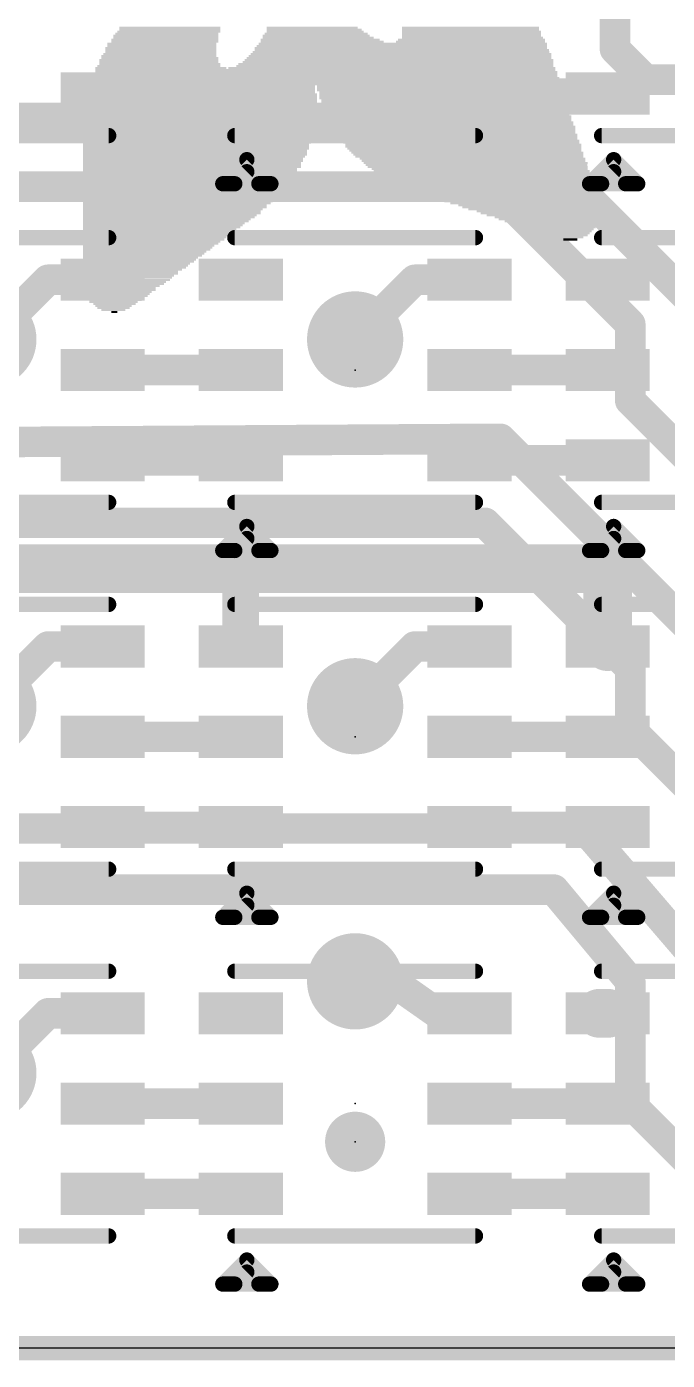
# Model space of a CAD drawing. Extents: x -5.1 to 30.5, y -0.1 to 25.5.
# Drawn here: x 17.59 to 22.91, y -0.1 to 10.98 of the extents above; entities that cross this region are included whole.
import ezdxf

# ---------------------------------------------------------------- set-up
doc = ezdxf.new("R2010")
doc.units = 0
for name, color, linetype in [('1', 12, 'CONTINUOUS'), ('16', 132, 'CONTINUOUS'), ('18', 110, 'CONTINUOUS'), ('20', 53, 'CONTINUOUS'), ('21', 40, 'CONTINUOUS'), ('22', 6, 'CONTINUOUS'), ('23', 53, 'CONTINUOUS')]:
    doc.layers.add(name, color=color, linetype=linetype)

# ---------------------------------------------------------------- blocks, each defined once
blk = doc.blocks.new('PIE')
at = {"const_width": 0.5}
blk.add_lwpolyline([(0, -0.25, 1), (0, 0.25, 1), (0, -0.25)], format="xyb", dxfattribs=at)
blk = doc.blocks.new('RECT')
blk.add_solid([(-0.5, -0.5), (0.5, -0.5), (-0.5, 0.5), (0.5, 0.5)])
blk = doc.blocks.new('ROUNDV')
at = {"const_width": 0.5}
blk.add_lwpolyline([(0, -0.25, 1), (0, 0.25, 1), (0, -0.25)], format="xyb", dxfattribs=at)

msp = doc.modelspace()

# ---------------------------------------------------------------- linework, layer by layer
at = {"layer": '1'}
for points, const_width in [([(18.222, 10.426), (19.37, 10.426)], 0.254), ([(21.27, 10.426), (22.418, 10.426)], 0.254), ([(17.272, 8.382), (17.768, 8.878)], 0.254), ([(17.768, 8.878), (18.222, 8.878)], 0.254), ([(20.32, 8.382), (20.816, 8.878)], 0.254), ([(20.816, 8.878), (21.27, 8.878)], 0.254), ([(18.222, 8.128), (19.37, 8.128)], 0.254), ([(21.27, 8.128), (22.418, 8.128)], 0.254), ([(18.222, 7.378), (19.37, 7.378)], 0.254), ([(21.27, 7.378), (22.418, 7.378)], 0.254), ([(19.6215, 6.477), (16.7005, 6.477)], 0.4064), ([(22.418, 6.477), (19.6215, 6.477)], 0.4064), ([(22.418, 5.83), (22.418, 6.477)], 0.4064), ([(19.37, 5.83), (19.37, 6.477)], 0.3048), ([(19.37, 6.477), (19.6215, 6.477)], 0.3048), ([(17.272, 5.334), (17.768, 5.83)], 0.254), ([(17.768, 5.83), (18.222, 5.83)], 0.254), ([(20.32, 5.334), (20.816, 5.83)], 0.254), ([(20.816, 5.83), (21.27, 5.83)], 0.254), ([(18.222, 5.08), (19.37, 5.08)], 0.254), ([(21.27, 5.08), (22.418, 5.08)], 0.254), ([(18.222, 4.33), (19.37, 4.33)], 0.254), ([(21.27, 4.33), (22.418, 4.33)], 0.254), ([(20.32, 3.048), (20.3835, 3.2385)], 0.254), ([(20.3835, 3.2385), (20.447, 3.175)], 0.254), ([(20.447, 3.175), (21.0065, 2.782)], 0.254), ([(17.272, 2.286), (17.768, 2.782)], 0.254), ([(17.768, 2.782), (18.222, 2.782)], 0.254), ([(21.0065, 2.782), (21.27, 2.782)], 0.254), ([(22.352, 2.782), (22.418, 2.782)], 0.4064), ([(18.222, 2.032), (19.37, 2.032)], 0.254), ([(21.27, 2.032), (22.418, 2.032)], 0.254), ([(19.37, 1.282), (18.222, 1.282)], 0.254), ([(22.418, 1.282), (21.27, 1.282)], 0.254), ([(0, 0), (25.4, 0)], 0.2032)]:
    msp.add_lwpolyline(points, dxfattribs=dict(at, const_width=const_width))
for points, const_width in [([(18.222, 10.4895, 1), (18.222, 10.3625)], 0.127), ([(19.37, 10.3625, 1), (19.37, 10.4895)], 0.127), ([(21.27, 10.4895, 1), (21.27, 10.3625)], 0.127), ([(22.418, 10.3625, 1), (22.418, 10.4895)], 0.127), ([(17.768, 8.9415, 1), (17.768, 8.8145)], 0.127), ([(17.8129, 8.8331, 1), (17.7231, 8.9229)], 0.127), ([(18.222, 8.8145, 1), (18.222, 8.9415)], 0.127), ([(20.816, 8.9415, 1), (20.816, 8.8145)], 0.127), ([(20.8609, 8.8331, 1), (20.7711, 8.9229)], 0.127), ([(21.27, 8.8145, 1), (21.27, 8.9415)], 0.127), ([(20.2751, 8.4269, 1), (20.3649, 8.3371)], 0.127), ([(18.222, 8.1915, 1), (18.222, 8.0645)], 0.127), ([(19.37, 8.0645, 1), (19.37, 8.1915)], 0.127), ([(21.27, 8.1915, 1), (21.27, 8.0645)], 0.127), ([(22.418, 8.0645, 1), (22.418, 8.1915)], 0.127), ([(18.222, 7.4415, 1), (18.222, 7.3145)], 0.127), ([(19.37, 7.3145, 1), (19.37, 7.4415)], 0.127), ([(21.27, 7.4415, 1), (21.27, 7.3145)], 0.127), ([(22.418, 7.3145, 1), (22.418, 7.4415)], 0.127), ([(19.6215, 6.5786, 1), (19.6215, 6.3754)], 0.2032), ([(19.6215, 6.3754, 1), (19.6215, 6.5786)], 0.2032), ([(22.5196, 6.477, 1), (22.3164, 6.477)], 0.2032), ([(22.418, 6.3754, 1), (22.418, 6.5786)], 0.2032), ([(19.4462, 6.477, 1), (19.2938, 6.477)], 0.1524), ([(19.37, 6.5532, 1), (19.37, 6.4008)], 0.1524), ([(19.6215, 6.4008, 1), (19.6215, 6.5532)], 0.1524), ([(17.768, 5.8935, 1), (17.768, 5.7665)], 0.127), ([(17.8129, 5.7851, 1), (17.7231, 5.8749)], 0.127), ([(18.222, 5.7665, 1), (18.222, 5.8935)], 0.127), ([(19.2938, 5.83, 1), (19.4462, 5.83)], 0.1524), ([(20.816, 5.8935, 1), (20.816, 5.7665)], 0.127), ([(20.8609, 5.7851, 1), (20.7711, 5.8749)], 0.127), ([(21.27, 5.7665, 1), (21.27, 5.8935)], 0.127), ([(22.3164, 5.83, 1), (22.5196, 5.83)], 0.2032), ([(20.2751, 5.3789, 1), (20.3649, 5.2891)], 0.127), ([(18.222, 5.1435, 1), (18.222, 5.0165)], 0.127), ([(19.37, 5.0165, 1), (19.37, 5.1435)], 0.127), ([(21.27, 5.1435, 1), (21.27, 5.0165)], 0.127), ([(22.418, 5.0165, 1), (22.418, 5.1435)], 0.127), ([(18.222, 4.3935, 1), (18.222, 4.2665)], 0.127), ([(19.37, 4.2665, 1), (19.37, 4.3935)], 0.127), ([(21.27, 4.3935, 1), (21.27, 4.2665)], 0.127), ([(22.418, 4.2665, 1), (22.418, 4.3935)], 0.127), ([(20.4284, 3.2834, 1), (20.3386, 3.1936)], 0.127), ([(20.4437, 3.2184, 1), (20.3233, 3.2586)], 0.127), ([(20.4835, 3.227, 1), (20.4105, 3.123)], 0.127), ([(20.4021, 3.1301, 1), (20.4919, 3.2199)], 0.127), ([(20.2598, 3.0681, 1), (20.3802, 3.0279)], 0.127), ([(17.768, 2.8455, 1), (17.768, 2.7185)], 0.127), ([(17.8129, 2.7371, 1), (17.7231, 2.8269)], 0.127), ([(18.222, 2.7185, 1), (18.222, 2.8455)], 0.127), ([(21.0065, 2.8455, 1), (21.0065, 2.7185)], 0.127), ([(20.97, 2.73, 1), (21.043, 2.834)], 0.127), ([(21.27, 2.7185, 1), (21.27, 2.8455)], 0.127), ([(22.352, 2.8836, 1), (22.352, 2.6804)], 0.2032), ([(22.418, 2.6804, 1), (22.418, 2.8836)], 0.2032), ([(18.222, 2.0955, 1), (18.222, 1.9685)], 0.127), ([(19.37, 1.9685, 1), (19.37, 2.0955)], 0.127), ([(21.27, 2.0955, 1), (21.27, 1.9685)], 0.127), ([(22.418, 1.9685, 1), (22.418, 2.0955)], 0.127), ([(18.222, 1.3455, 1), (18.222, 1.2185)], 0.127), ([(19.37, 1.2185, 1), (19.37, 1.3455)], 0.127), ([(21.27, 1.3455, 1), (21.27, 1.2185)], 0.127), ([(22.418, 1.2185, 1), (22.418, 1.3455)], 0.127)]:
    msp.add_lwpolyline(points, format="xyb", dxfattribs=dict(at, const_width=const_width))
at = {"layer": '16'}
for points, const_width in [([(22.479, 11.7348), (22.479, 10.795)], 0.254), ([(22.479, 10.795), (22.733, 10.541)], 0.254), ([(22.733, 10.541), (23.241, 10.541)], 0.254), ([(2.2225, 10.2235), (21.59, 10.2235)], 0.254), ([(21.59, 10.2235), (23.368, 8.4455)], 0.254), ([(1.0795, 9.652), (21.463, 9.652)], 0.254), ([(21.463, 9.652), (22.606, 8.509)], 0.254), ([(22.606, 8.509), (22.606, 7.874)], 0.254), ([(22.606, 7.874), (23.114, 7.366)], 0.254), ([(2.032, 7.4295), (21.5265, 7.5565)], 0.254), ([(21.5265, 7.5565), (23.368, 5.715)], 0.254), ([(2.794, 6.858), (21.3995, 6.858)], 0.254), ([(21.3995, 6.858), (22.606, 5.6515)], 0.254), ([(22.606, 5.6515), (22.606, 5.1435)], 0.254), ([(22.606, 5.1435), (23.368, 4.3815)], 0.254), ([(2.286, 4.318), (22.225, 4.318)], 0.254), ([(22.225, 4.318), (23.368, 2.9845)], 0.254), ([(2.54, 3.81), (21.971, 3.81)], 0.254), ([(21.971, 3.81), (22.606, 3.048)], 0.254), ([(22.606, 3.048), (22.606, 2.032)], 0.254), ([(22.606, 2.032), (23.368, 1.27)], 0.254), ([(25.4, 0), (0, 0)], 0.2032)]:
    msp.add_lwpolyline(points, dxfattribs=dict(at, const_width=const_width))
at = {"layer": '16', "const_width": 0.127}
for points in [[(22.5239, 10.8399, 1), (22.4341, 10.7501)], [(22.4155, 10.795, 1), (22.5425, 10.795)], [(22.733, 10.6045, 1), (22.733, 10.4775)], [(22.6881, 10.4961, 1), (22.7779, 10.5859)], [(21.6349, 10.2684, 1), (21.5451, 10.1786)], [(21.59, 10.16, 1), (21.59, 10.287)], [(21.5079, 9.6969, 1), (21.4181, 9.6071)], [(21.463, 9.5885, 1), (21.463, 9.7155)], [(22.6695, 8.509, 1), (22.5425, 8.509)], [(22.5611, 8.4641, 1), (22.6509, 8.5539)], [(22.6509, 7.9189, 1), (22.5611, 7.8291)], [(22.5425, 7.874, 1), (22.6695, 7.874)], [(21.5714, 7.6014, 1), (21.4816, 7.5116)], [(21.5269, 7.493, 1), (21.5261, 7.62)], [(21.4444, 6.9029, 1), (21.3546, 6.8131)], [(21.3995, 6.7945, 1), (21.3995, 6.9215)], [(22.6695, 5.6515, 1), (22.5425, 5.6515)], [(22.5611, 5.6066, 1), (22.6509, 5.6964)], [(22.6509, 5.1884, 1), (22.5611, 5.0986)], [(22.5425, 5.1435, 1), (22.6695, 5.1435)], [(22.2732, 4.3593, 1), (22.1768, 4.2767)], [(22.225, 4.2545, 1), (22.225, 4.3815)], [(22.0198, 3.8507, 1), (21.9222, 3.7693)], [(21.971, 3.7465, 1), (21.971, 3.8735)], [(22.6695, 3.048, 1), (22.5425, 3.048)], [(22.5572, 3.0073, 1), (22.6548, 3.0887)], [(22.6509, 2.0769, 1), (22.5611, 1.9871)], [(22.5425, 2.032, 1), (22.6695, 2.032)]]:
    msp.add_lwpolyline(points, format="xyb", dxfattribs=at)
at = {"layer": '20'}
msp.add_line((29.972, 0), (-4.572, 0), dxfattribs=at)
at = {"layer": '21', "const_width": 0.127}
for points in [[(18.272, 10.076), (16.272, 10.076)], [(21.32, 10.076), (19.32, 10.076)], [(24.368, 10.076), (22.368, 10.076)], [(19.42, 9.876), (19.22, 9.676)], [(19.62, 9.676), (19.42, 9.876)], [(22.468, 9.876), (22.268, 9.676)], [(22.668, 9.676), (22.468, 9.876)], [(19.32, 9.676), (19.42, 9.776)], [(22.368, 9.676), (22.468, 9.776)], [(19.22, 9.676), (19.52, 9.676)], [(19.22, 9.676), (19.32, 9.676)], [(19.52, 9.676), (19.62, 9.676)], [(22.268, 9.676), (22.568, 9.676)], [(22.268, 9.676), (22.368, 9.676)], [(22.568, 9.676), (22.668, 9.676)], [(18.272, 9.228), (16.272, 9.228)], [(21.32, 9.228), (19.32, 9.228)], [(24.368, 9.228), (22.368, 9.228)], [(18.272, 7.028), (16.272, 7.028)], [(21.32, 7.028), (19.32, 7.028)], [(24.368, 7.028), (22.368, 7.028)], [(19.42, 6.828), (19.22, 6.628)], [(19.62, 6.628), (19.42, 6.828)], [(22.468, 6.828), (22.268, 6.628)], [(22.668, 6.628), (22.468, 6.828)], [(19.32, 6.628), (19.42, 6.728)], [(22.368, 6.628), (22.468, 6.728)], [(19.22, 6.628), (19.52, 6.628)], [(19.22, 6.628), (19.32, 6.628)], [(19.52, 6.628), (19.62, 6.628)], [(22.268, 6.628), (22.568, 6.628)], [(22.268, 6.628), (22.368, 6.628)], [(22.568, 6.628), (22.668, 6.628)], [(18.272, 6.18), (16.272, 6.18)], [(21.32, 6.18), (19.32, 6.18)], [(24.368, 6.18), (22.368, 6.18)], [(18.272, 3.98), (16.272, 3.98)], [(21.32, 3.98), (19.32, 3.98)], [(24.368, 3.98), (22.368, 3.98)], [(19.42, 3.78), (19.22, 3.58)], [(19.62, 3.58), (19.42, 3.78)], [(22.468, 3.78), (22.268, 3.58)], [(22.668, 3.58), (22.468, 3.78)], [(19.32, 3.58), (19.42, 3.68)], [(22.368, 3.58), (22.468, 3.68)], [(19.22, 3.58), (19.52, 3.58)], [(19.22, 3.58), (19.32, 3.58)], [(19.52, 3.58), (19.62, 3.58)], [(22.268, 3.58), (22.568, 3.58)], [(22.268, 3.58), (22.368, 3.58)], [(22.568, 3.58), (22.668, 3.58)], [(18.272, 3.132), (16.272, 3.132)], [(21.32, 3.132), (19.32, 3.132)], [(24.368, 3.132), (22.368, 3.132)], [(18.272, 0.932), (16.272, 0.932)], [(21.32, 0.932), (19.32, 0.932)], [(24.368, 0.932), (22.368, 0.932)], [(19.42, 0.732), (19.22, 0.532)], [(19.62, 0.532), (19.42, 0.732)], [(22.468, 0.732), (22.268, 0.532)], [(22.668, 0.532), (22.468, 0.732)], [(19.32, 0.532), (19.42, 0.632)], [(22.368, 0.532), (22.468, 0.632)], [(19.22, 0.532), (19.52, 0.532)], [(19.22, 0.532), (19.32, 0.532)], [(19.52, 0.532), (19.62, 0.532)], [(22.268, 0.532), (22.568, 0.532)], [(22.268, 0.532), (22.368, 0.532)], [(22.568, 0.532), (22.668, 0.532)]]:
    msp.add_lwpolyline(points, dxfattribs=at)
at = {"layer": '21', "const_width": 0.0635}
for points in [[(18.272, 10.0442, 1), (18.272, 10.1078)], [(19.32, 10.1078, 1), (19.32, 10.0442)], [(21.32, 10.0442, 1), (21.32, 10.1078)], [(22.368, 10.1078, 1), (22.368, 10.0442)], [(19.4425, 9.8985, 1), (19.3975, 9.8535)], [(19.4425, 9.8535, 1), (19.3975, 9.8985)], [(22.4905, 9.8985, 1), (22.4455, 9.8535)], [(22.4905, 9.8535, 1), (22.4455, 9.8985)], [(19.4425, 9.7535, 1), (19.3975, 9.7985)], [(22.4905, 9.7535, 1), (22.4455, 9.7985)], [(19.22, 9.7078, 1), (19.22, 9.6442)], [(19.22, 9.7078, 1), (19.22, 9.6442)], [(19.1975, 9.6985, 1), (19.2425, 9.6535)], [(19.2975, 9.6985, 1), (19.3425, 9.6535)], [(19.32, 9.6442, 1), (19.32, 9.7078)], [(19.52, 9.7078, 1), (19.52, 9.6442)], [(19.52, 9.6442, 1), (19.52, 9.7078)], [(19.5975, 9.6535, 1), (19.6425, 9.6985)], [(19.62, 9.6442, 1), (19.62, 9.7078)], [(22.2455, 9.6985, 1), (22.2905, 9.6535)], [(22.268, 9.7078, 1), (22.268, 9.6442)], [(22.268, 9.7078, 1), (22.268, 9.6442)], [(22.3455, 9.6985, 1), (22.3905, 9.6535)], [(22.368, 9.6442, 1), (22.368, 9.7078)], [(22.568, 9.7078, 1), (22.568, 9.6442)], [(22.568, 9.6442, 1), (22.568, 9.7078)], [(22.6455, 9.6535, 1), (22.6905, 9.6985)], [(22.668, 9.6442, 1), (22.668, 9.7078)], [(18.272, 9.1962, 1), (18.272, 9.2598)], [(19.32, 9.2598, 1), (19.32, 9.1962)], [(21.32, 9.1962, 1), (21.32, 9.2598)], [(22.368, 9.2598, 1), (22.368, 9.1962)], [(18.272, 6.9963, 1), (18.272, 7.0598)], [(19.32, 7.0598, 1), (19.32, 6.9963)], [(21.32, 6.9963, 1), (21.32, 7.0598)], [(22.368, 7.0598, 1), (22.368, 6.9963)], [(19.4425, 6.8505, 1), (19.3975, 6.8055)], [(19.4425, 6.8055, 1), (19.3975, 6.8505)], [(22.4905, 6.8505, 1), (22.4455, 6.8055)], [(22.4905, 6.8055, 1), (22.4455, 6.8505)], [(19.4425, 6.7055, 1), (19.3975, 6.7505)], [(22.4905, 6.7055, 1), (22.4455, 6.7505)], [(19.1975, 6.6505, 1), (19.2425, 6.6055)], [(19.22, 6.6597, 1), (19.22, 6.5963)], [(19.22, 6.6597, 1), (19.22, 6.5963)], [(19.2975, 6.6505, 1), (19.3425, 6.6055)], [(19.32, 6.5963, 1), (19.32, 6.6597)], [(19.52, 6.6597, 1), (19.52, 6.5963)], [(19.52, 6.5963, 1), (19.52, 6.6597)], [(19.5975, 6.6055, 1), (19.6425, 6.6505)], [(19.62, 6.5963, 1), (19.62, 6.6597)], [(22.2455, 6.6505, 1), (22.2905, 6.6055)], [(22.268, 6.6597, 1), (22.268, 6.5963)], [(22.268, 6.6597, 1), (22.268, 6.5963)], [(22.3455, 6.6505, 1), (22.3905, 6.6055)], [(22.368, 6.5963, 1), (22.368, 6.6597)], [(22.568, 6.6597, 1), (22.568, 6.5963)], [(22.568, 6.5963, 1), (22.568, 6.6597)], [(22.6455, 6.6055, 1), (22.6905, 6.6505)], [(22.668, 6.5963, 1), (22.668, 6.6597)], [(18.272, 6.1483, 1), (18.272, 6.2118)], [(19.32, 6.2118, 1), (19.32, 6.1483)], [(21.32, 6.1483, 1), (21.32, 6.2118)], [(22.368, 6.2118, 1), (22.368, 6.1483)], [(18.272, 3.9482, 1), (18.272, 4.0118)], [(19.32, 4.0118, 1), (19.32, 3.9482)], [(21.32, 3.9482, 1), (21.32, 4.0118)], [(22.368, 4.0118, 1), (22.368, 3.9482)], [(19.4425, 3.8025, 1), (19.3975, 3.7575)], [(19.4425, 3.7575, 1), (19.3975, 3.8025)], [(22.4905, 3.8025, 1), (22.4455, 3.7575)], [(22.4905, 3.7575, 1), (22.4455, 3.8025)], [(19.4425, 3.6575, 1), (19.3975, 3.7025)], [(22.4905, 3.6575, 1), (22.4455, 3.7025)], [(19.22, 3.6118, 1), (19.22, 3.5482)], [(19.22, 3.6118, 1), (19.22, 3.5482)], [(19.1975, 3.6025, 1), (19.2425, 3.5575)], [(19.2975, 3.6025, 1), (19.3425, 3.5575)], [(19.32, 3.5482, 1), (19.32, 3.6118)], [(19.52, 3.6118, 1), (19.52, 3.5482)], [(19.52, 3.5482, 1), (19.52, 3.6118)], [(19.5975, 3.5575, 1), (19.6425, 3.6025)], [(19.62, 3.5482, 1), (19.62, 3.6118)], [(22.2455, 3.6025, 1), (22.2905, 3.5575)], [(22.268, 3.6118, 1), (22.268, 3.5482)], [(22.268, 3.6118, 1), (22.268, 3.5482)], [(22.3455, 3.6025, 1), (22.3905, 3.5575)], [(22.368, 3.5482, 1), (22.368, 3.6118)], [(22.568, 3.6118, 1), (22.568, 3.5482)], [(22.568, 3.5482, 1), (22.568, 3.6118)], [(22.6455, 3.5575, 1), (22.6905, 3.6025)], [(22.668, 3.5482, 1), (22.668, 3.6118)], [(18.272, 3.1002, 1), (18.272, 3.1638)], [(19.32, 3.1638, 1), (19.32, 3.1002)], [(21.32, 3.1002, 1), (21.32, 3.1638)], [(22.368, 3.1638, 1), (22.368, 3.1002)], [(18.272, 0.9002, 1), (18.272, 0.9638)], [(19.32, 0.9638, 1), (19.32, 0.9002)], [(21.32, 0.9002, 1), (21.32, 0.9638)], [(22.368, 0.9638, 1), (22.368, 0.9002)], [(19.4425, 0.7545, 1), (19.3975, 0.7095)], [(19.4425, 0.7095, 1), (19.3975, 0.7545)], [(22.4905, 0.7545, 1), (22.4455, 0.7095)], [(22.4905, 0.7095, 1), (22.4455, 0.7545)], [(19.4425, 0.6095, 1), (19.3975, 0.6545)], [(22.4905, 0.6095, 1), (22.4455, 0.6545)], [(19.1975, 0.5545, 1), (19.2425, 0.5095)], [(19.22, 0.5637, 1), (19.22, 0.5003)], [(19.22, 0.5637, 1), (19.22, 0.5003)], [(19.2975, 0.5545, 1), (19.3425, 0.5095)], [(19.32, 0.5003, 1), (19.32, 0.5637)], [(19.52, 0.5637, 1), (19.52, 0.5003)], [(19.52, 0.5003, 1), (19.52, 0.5637)], [(19.5975, 0.5095, 1), (19.6425, 0.5545)], [(19.62, 0.5003, 1), (19.62, 0.5637)], [(22.2455, 0.5545, 1), (22.2905, 0.5095)], [(22.268, 0.5637, 1), (22.268, 0.5003)], [(22.268, 0.5637, 1), (22.268, 0.5003)], [(22.3455, 0.5545, 1), (22.3905, 0.5095)], [(22.368, 0.5003, 1), (22.368, 0.5637)], [(22.568, 0.5637, 1), (22.568, 0.5003)], [(22.568, 0.5003, 1), (22.568, 0.5637)], [(22.6455, 0.5095, 1), (22.6905, 0.5545)], [(22.668, 0.5003, 1), (22.668, 0.5637)]]:
    msp.add_lwpolyline(points, format="xyb", dxfattribs=at)
at = {"layer": '23'}
for p in [(20.32, 8.128), (20.32, 5.08), (20.32, 2.032), (20.32, 1.7145)]:
    msp.add_point(p, dxfattribs=at)

# ---------------------------------------------------------------- block references
at = {"layer": '1', "xscale": 0.7, "yscale": 0.35, "rotation": 180}
for p in [(18.222, 10.426), (19.37, 10.426), (21.27, 10.426), (22.418, 10.426), (18.222, 8.878), (19.37, 8.878), (21.27, 8.878), (22.418, 8.878), (18.222, 8.128), (19.37, 8.128), (21.27, 8.128), (22.418, 8.128), (18.222, 7.378), (19.37, 7.378), (21.27, 7.378), (22.418, 7.378), (18.222, 5.83), (19.37, 5.83), (21.27, 5.83), (22.418, 5.83), (18.222, 5.08), (19.37, 5.08), (21.27, 5.08), (22.418, 5.08), (18.222, 4.33), (19.37, 4.33), (21.27, 4.33), (22.418, 4.33), (18.222, 2.782), (19.37, 2.782), (21.27, 2.782), (22.418, 2.782), (18.222, 2.032), (19.37, 2.032), (21.27, 2.032), (22.418, 2.032), (18.222, 1.282), (19.37, 1.282), (21.27, 1.282), (22.418, 1.282)]:
    msp.add_blockref('RECT', p, dxfattribs=at)
at = {"layer": '1', "xscale": 0.5, "yscale": 0.5}
msp.add_blockref('PIE', (20.32, 1.7145), dxfattribs=at)
at = {"layer": '18', "xscale": 0.8001, "yscale": 0.8001}
for p in [(17.272, 8.382), (17.272, 8.382), (20.32, 8.382), (20.32, 8.382), (17.272, 5.334), (17.272, 5.334), (20.32, 5.334), (20.32, 5.334), (20.32, 3.048), (20.32, 3.048), (17.272, 2.286), (17.272, 2.286)]:
    msp.add_blockref('ROUNDV', p, dxfattribs=at)
at = {"layer": '22', "rotation": 180}
for p, xscale, yscale in [((18.7805, 10.9728), 0.8382, 0.0168), ((19.9624, 10.9728), 0.7544, 0.0168), ((21.2783, 10.9728), 1.1399, 0.0168), ((18.7386, 10.8722), 0.8885, 0.0168), ((18.7386, 10.8555), 0.8885, 0.0167), ((18.747, 10.9058), 0.8717, 0.0167), ((18.747, 10.889), 0.8717, 0.0168), ((18.7553, 10.9225), 0.8549, 0.0168), ((18.7721, 10.9393), 0.855, 0.0168), ((18.7805, 10.9561), 0.8382, 0.0167), ((20.0295, 10.8722), 0.9891, 0.0168), ((20.0462, 10.8555), 1.0226, 0.0167), ((19.9959, 10.9058), 0.8885, 0.0167), ((20.0127, 10.889), 0.9221, 0.0168), ((19.9959, 10.9225), 0.855, 0.0168), ((19.9792, 10.9561), 0.7879, 0.0167), ((19.9875, 10.9393), 0.8046, 0.0168), ((21.2783, 10.8555), 1.2405, 0.0167), ((21.2867, 10.8722), 1.2238, 0.0168), ((21.2783, 10.9561), 1.1399, 0.0167), ((21.2868, 10.9393), 1.1567, 0.0168), ((21.2868, 10.9225), 1.1567, 0.0168), ((21.2868, 10.9058), 1.1567, 0.0167), ((21.2951, 10.889), 1.1734, 0.0168), ((18.6967, 10.7549), 0.9388, 0.0168), ((18.7051, 10.8052), 0.922, 0.0167), ((18.7051, 10.7884), 0.922, 0.0168), ((18.7051, 10.7717), 0.922, 0.0167), ((18.7135, 10.8387), 0.9053, 0.0168), ((18.7135, 10.8219), 0.9053, 0.0168), ((20.7, 10.7549), 2.4978, 0.0168), ((20.7, 10.7717), 2.4643, 0.0167), ((20.7, 10.8052), 2.4308, 0.0167), ((20.7083, 10.7884), 2.4475, 0.0168), ((20.7084, 10.8219), 2.414, 0.0168), ((20.7168, 10.8387), 2.3973, 0.0168), ((18.705, 10.6375), 1.0897, 0.0168), ((18.6883, 10.6543), 1.0226, 0.0168), ((18.6883, 10.7046), 0.989, 0.0168), ((18.6883, 10.6878), 0.989, 0.0168), ((18.6967, 10.6711), 1.0058, 0.0167), ((18.6883, 10.7381), 0.9556, 0.0168), ((18.6967, 10.7214), 0.9723, 0.0167), ((20.6245, 10.6375), 2.7157, 0.0168), ((20.6497, 10.6543), 2.632, 0.0168), ((20.6581, 10.6711), 2.6152, 0.0167), ((20.6748, 10.6878), 2.5817, 0.0168), ((20.6833, 10.7046), 2.5649, 0.0168), ((20.6832, 10.7214), 2.5314, 0.0167), ((20.6916, 10.7381), 2.5146, 0.0168), ((20.0798, 10.5537), 3.8725, 0.0168), ((20.0798, 10.537), 3.8725, 0.0167), ((20.0714, 10.5872), 3.8557, 0.0168), ((20.0714, 10.5705), 3.8557, 0.0167), ((20.0713, 10.6208), 3.8222, 0.0167), ((20.0797, 10.604), 3.839, 0.0168), ((19.0487, 10.4867), 1.8776, 0.0167), ((19.0487, 10.4699), 1.8776, 0.0168), ((19.0487, 10.4531), 1.8776, 0.0168), ((19.0487, 10.4364), 1.8776, 0.0167), ((19.0571, 10.4196), 1.8944, 0.0168), ((20.0714, 10.5202), 3.8893, 0.0168), ((20.0714, 10.5034), 3.8893, 0.0168), ((21.0185, 10.4867), 2.0284, 0.0167), ((21.0185, 10.4699), 2.0284, 0.0168), ((21.0269, 10.4531), 2.0452, 0.0168), ((21.0353, 10.4364), 2.0285, 0.0167), ((21.0353, 10.4196), 2.0285, 0.0168), ((19.0488, 10.4028), 1.9111, 0.0168), ((19.0488, 10.3861), 1.9111, 0.0167), ((19.0488, 10.3693), 1.9111, 0.0168), ((19.0488, 10.3526), 1.9111, 0.0167), ((19.0488, 10.3358), 1.9111, 0.0168), ((19.0488, 10.319), 1.9111, 0.0168), ((19.0488, 10.3023), 1.9111, 0.0167), ((21.0436, 10.4028), 2.0452, 0.0168), ((21.0436, 10.3861), 2.0452, 0.0167), ((21.052, 10.3693), 2.0284, 0.0168), ((21.052, 10.3526), 2.0284, 0.0167), ((21.0604, 10.3358), 2.0452, 0.0168), ((21.0604, 10.319), 2.0452, 0.0168), ((21.0772, 10.3023), 2.0452, 0.0167), ((19.0236, 10.2017), 1.9278, 0.0167), ((19.0404, 10.2855), 1.9279, 0.0168), ((19.0404, 10.2687), 1.9279, 0.0168), ((19.032, 10.252), 1.9111, 0.0167), ((19.032, 10.2352), 1.9111, 0.0168), ((19.032, 10.2184), 1.9111, 0.0168), ((21.0856, 10.2855), 2.0285, 0.0168), ((21.0856, 10.2687), 2.0285, 0.0168), ((21.0856, 10.252), 2.0285, 0.0167), ((21.1023, 10.2352), 2.0284, 0.0168), ((21.1023, 10.2184), 2.0284, 0.0168), ((21.1023, 10.2017), 2.0284, 0.0167), ((19.0236, 10.1849), 1.9278, 0.0168), ((19.0236, 10.1681), 1.9278, 0.0168), ((19.0236, 10.1514), 1.9278, 0.0167), ((19.0236, 10.1346), 1.9278, 0.0168), ((19.0236, 10.1179), 1.9278, 0.0167), ((19.0152, 10.1011), 1.911, 0.0168), ((19.0152, 10.0843), 1.911, 0.0168), ((21.1191, 10.1849), 2.0284, 0.0168), ((21.1274, 10.1681), 2.0117, 0.0168), ((21.1359, 10.1514), 2.0285, 0.0167), ((21.1442, 10.1346), 2.0117, 0.0168), ((21.1442, 10.1179), 2.0117, 0.0167), ((21.1527, 10.1011), 1.9949, 0.0168), ((21.1694, 10.0843), 1.9949, 0.0168), ((19.0152, 10.0676), 1.911, 0.0167), ((19.0152, 10.0508), 1.911, 0.0168), ((19.0069, 10.034), 1.8943, 0.0168), ((19.0069, 10.0173), 1.8943, 0.0167), ((18.9985, 10.0005), 1.8775, 0.0168), ((18.9985, 9.9837), 1.8775, 0.0168), ((18.9985, 9.967), 1.8775, 0.0167), ((21.1694, 10.0676), 1.9949, 0.0167), ((21.1777, 10.0508), 1.9781, 0.0168), ((21.1945, 10.034), 1.9782, 0.0168), ((21.2029, 10.0173), 1.9614, 0.0167), ((21.2197, 10.0005), 1.9614, 0.0168), ((21.2197, 9.9837), 1.9614, 0.0168), ((21.228, 9.967), 1.9447, 0.0167), ((18.9901, 9.9502), 1.8608, 0.0168), ((18.9901, 9.9335), 1.8608, 0.0167), ((18.9901, 9.9167), 1.8608, 0.0168), ((18.9817, 9.8999), 1.844, 0.0168), ((18.9733, 9.8832), 1.8272, 0.0167), ((18.9733, 9.8664), 1.8272, 0.0168), ((21.2365, 9.9502), 1.9279, 0.0168), ((21.2532, 9.9335), 1.9278, 0.0167), ((21.2615, 9.9167), 1.9111, 0.0168), ((21.27, 9.8999), 1.8943, 0.0168), ((21.2951, 9.8832), 1.8776, 0.0167), ((21.3035, 9.8664), 1.8608, 0.0168), ((18.9398, 9.7658), 1.7602, 0.0168), ((18.9398, 9.749), 1.7602, 0.0168), ((18.965, 9.8496), 1.8105, 0.0168), ((18.965, 9.8329), 1.8105, 0.0167), ((18.965, 9.8161), 1.8105, 0.0168), ((18.9482, 9.7993), 1.7769, 0.0168), ((18.9482, 9.7826), 1.7769, 0.0167), ((21.3203, 9.8496), 1.8609, 0.0168), ((21.3286, 9.8329), 1.8441, 0.0167), ((21.3371, 9.8161), 1.8273, 0.0168), ((21.3538, 9.7993), 1.7938, 0.0168), ((21.3706, 9.7826), 1.7937, 0.0167), ((21.3873, 9.7658), 1.7602, 0.0168), ((21.4041, 9.749), 1.7267, 0.0168), ((18.9314, 9.7323), 1.7434, 0.0167), ((18.923, 9.7155), 1.7266, 0.0168), ((18.923, 9.6988), 1.7266, 0.0167), ((18.8979, 9.6485), 1.6764, 0.0167), ((18.9147, 9.682), 1.7099, 0.0168), ((18.9063, 9.6652), 1.6931, 0.0168), ((21.4041, 9.7323), 1.7267, 0.0167), ((21.4376, 9.7155), 1.6932, 0.0168), ((21.4627, 9.6988), 1.6764, 0.0167), ((21.4795, 9.682), 1.6428, 0.0168), ((21.4962, 9.6652), 1.6093, 0.0168), ((21.513, 9.6485), 1.5758, 0.0167), ((18.8727, 9.5982), 1.6261, 0.0167), ((18.8727, 9.5814), 1.6261, 0.0168), ((18.8559, 9.5479), 1.5925, 0.0167), ((18.8979, 9.6317), 1.6764, 0.0168), ((18.8895, 9.6149), 1.6596, 0.0168), ((18.8476, 9.5311), 1.5758, 0.0168), ((18.8644, 9.5646), 1.6093, 0.0168), ((21.5382, 9.6317), 1.559, 0.0168), ((21.5633, 9.6149), 1.5088, 0.0168), ((21.5968, 9.5982), 1.4417, 0.0167), ((21.6136, 9.5814), 1.4082, 0.0168), ((21.6471, 9.5646), 1.3747, 0.0168), ((21.6807, 9.5479), 1.3076, 0.0167), ((21.6974, 9.5311), 1.2741, 0.0168), ((18.8224, 9.4976), 1.5255, 0.0168), ((18.8224, 9.4808), 1.5255, 0.0168), ((18.8056, 9.4641), 1.4919, 0.0167), ((18.8392, 9.5144), 1.559, 0.0167), ((18.7973, 9.4473), 1.4752, 0.0168), ((18.7973, 9.4305), 1.4752, 0.0168), ((18.7806, 9.4138), 1.4417, 0.0167), ((21.7309, 9.5144), 1.2405, 0.0167), ((21.7645, 9.4976), 1.1734, 0.0168), ((21.7813, 9.4808), 1.1399, 0.0168), ((21.8064, 9.4641), 1.0896, 0.0167), ((21.8399, 9.4473), 1.0226, 0.0168), ((21.8567, 9.4305), 0.989, 0.0168), ((21.8819, 9.4138), 0.9387, 0.0167), ((18.7721, 9.397), 1.4249, 0.0168), ((18.7554, 9.3802), 1.3914, 0.0168), ((18.747, 9.3635), 1.3746, 0.0167), ((18.7218, 9.3299), 1.3243, 0.0168), ((18.7303, 9.3467), 1.3411, 0.0168), ((18.7135, 9.3132), 1.3075, 0.0167), ((21.9154, 9.397), 0.8717, 0.0168), ((21.9321, 9.3802), 0.8382, 0.0168), ((21.9489, 9.3635), 0.7712, 0.0167), ((21.9825, 9.3467), 0.7041, 0.0168), ((21.9908, 9.3299), 0.6538, 0.0168), ((22.016, 9.3132), 0.6035, 0.0167), ((18.6967, 9.2964), 1.274, 0.0168), ((18.6967, 9.2797), 1.274, 0.0167), ((18.6632, 9.2461), 1.207, 0.0168), ((18.6548, 9.2294), 1.1902, 0.0167), ((18.6464, 9.2126), 1.1734, 0.0168), ((18.68, 9.2629), 1.2405, 0.0168), ((18.6297, 9.1958), 1.1399, 0.0168), ((22.0411, 9.2964), 0.5196, 0.0168), ((22.0495, 9.2797), 0.4694, 0.0167), ((22.0746, 9.2629), 0.3856, 0.0168), ((22.0998, 9.2461), 0.3018, 0.0168), ((22.0914, 9.2294), 0.2514, 0.0167), ((22.1082, 9.2126), 0.1173, 0.0168), ((18.6212, 9.1791), 1.1231, 0.0167), ((18.6045, 9.1623), 1.0896, 0.0168), ((18.5961, 9.1455), 1.0728, 0.0168), ((18.5877, 9.1288), 1.0561, 0.0167), ((18.571, 9.112), 1.0226, 0.0168), ((18.5626, 9.0953), 1.0058, 0.0167), ((18.5542, 9.0785), 0.989, 0.0168), ((18.5374, 9.0617), 0.9555, 0.0168), ((18.5207, 9.0282), 0.922, 0.0168), ((18.5039, 9.0114), 0.8884, 0.0168), ((18.4871, 8.9779), 0.8549, 0.0168), ((18.5291, 9.045), 0.9387, 0.0167), ((18.4956, 8.9947), 0.8717, 0.0167), ((18.4704, 8.9611), 0.8214, 0.0168), ((18.4536, 8.9444), 0.7879, 0.0167), ((18.4536, 8.9276), 0.7879, 0.0168), ((18.4368, 8.9108), 0.7543, 0.0168), ((18.4285, 8.8941), 0.7376, 0.0167), ((18.4201, 8.8773), 0.7208, 0.0168), ((18.4033, 8.8605), 0.6873, 0.0167), ((18.3782, 8.827), 0.637, 0.0168), ((18.395, 8.8438), 0.6705, 0.0168), ((18.3615, 8.8102), 0.6035, 0.0167), ((18.3615, 8.7935), 0.6035, 0.0168), ((18.353, 8.7767), 0.5532, 0.0168), ((18.3447, 8.7599), 0.5365, 0.0167), ((18.3279, 8.7264), 0.4694, 0.0168), ((18.3447, 8.7432), 0.5029, 0.0168), ((18.3111, 8.6929), 0.4024, 0.0168), ((18.3279, 8.7096), 0.4359, 0.0167), ((18.3195, 8.6761), 0.352, 0.0167), ((18.3111, 8.6594), 0.3018, 0.0168), ((18.3111, 8.6426), 0.2682, 0.0168), ((18.3111, 8.6258), 0.2012, 0.0167), ((18.3194, 8.6091), 0.0503, 0.0168)]:
    msp.add_blockref('RECT', p, dxfattribs=dict(at, xscale=xscale, yscale=yscale))

doc.saveas('drawing.dxf')
